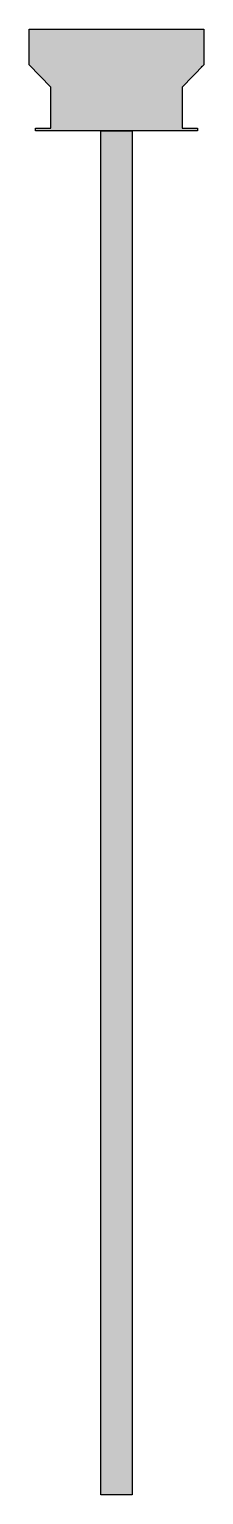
# Model space of a CAD drawing. Header units: metres. Extents: x -61 to 61, y 0 to 1025.
import ezdxf

# ---------------------------------------------------------------- set-up
doc = ezdxf.new("R2010")
doc.units = ezdxf.units.M

# ---------------------------------------------------------------- blocks, each defined once
blk = doc.blocks.new('DI_PL_SOLT_122')
at = {"layer": 'MONTANTE', "linetype": 'ByBlock'}
h = blk.add_hatch(color=256, dxfattribs=at)
h.dxf.hatch_style = 1
h.paths.add_polyline_path([(-61, 1000.1), (-59.5, 998.6), (-46.4, 985), (-46, 984.6), (-46, 955.8), (-56.6, 955.8), (-56.6, 953.9), (-11, 953.9), (11, 953.9), (56.6, 953.9), (56.6, 955.8), (46, 955.8), (46, 984.6), (61, 1000.1), (61, 1025), (-61, 1025)])
h = blk.add_hatch(color=256, dxfattribs=at)
h.dxf.hatch_style = 1
h.paths.add_polyline_path([(-11, 0), (11, 0), (11, 953.9), (-11, 953.9)])
at = {"layer": 'MONTANTE', "lineweight": -2, "ltscale": 2}
blk.add_line((59.5, 998.6), (60, 999.2), dxfattribs=at)
for points in [[(-61, 1025), (61, 1025), (61, 1000.1), (46, 984.6), (46, 955.8), (56.6, 955.8), (56.6, 953.9), (11, 953.9), (-11, 953.9), (-56.6, 953.9), (-56.6, 955.8), (-46, 955.8), (-46, 984.6), (-61, 1000.1)], [(11, 953.9), (11, 0), (-11, 0), (-11, 953.9)]]:
    blk.add_lwpolyline(points, close=True, dxfattribs=at)

msp = doc.modelspace()

# ---------------------------------------------------------------- block references
msp.add_blockref('DI_PL_SOLT_122', (0, 0))

doc.saveas('drawing.dxf')
